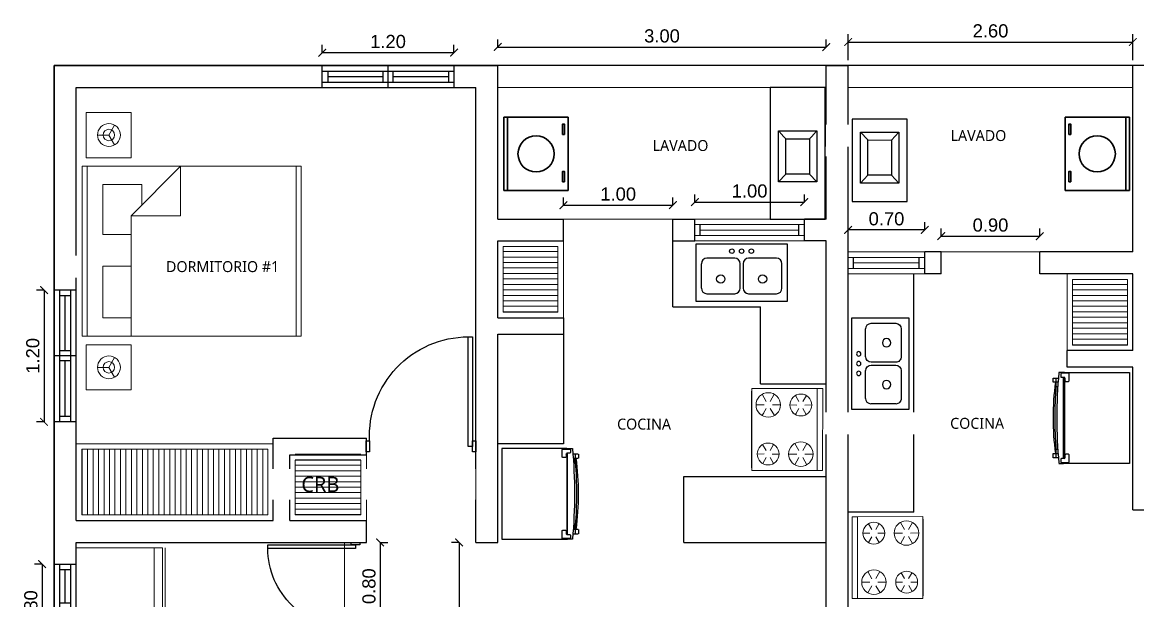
# Model space of a CAD drawing. Header units: feet. Extents: x 317 to 512, y -141 to 162.
# Drawn here: x 369.9 to 380.09, y 23.16 to 28.44 of the extents above; entities that cross this region are included whole.
import ezdxf

# ---------------------------------------------------------------- set-up
doc = ezdxf.new("R2010")
doc.units = ezdxf.units.FT
doc.header["$MEASUREMENT"] = 0
for name, color, linetype in [('00-LOSA', 51, 'Continuous'), ('COCINA', 2, 'Continuous'), ('PERT-VENT', 8, 'Continuous'), ('puertas', 7, 'Continuous')]:
    doc.layers.add(name, color=color, linetype=linetype)
for name, color, linetype, lineweight in [('A-GENM', 8, 'Continuous', 9), ('A-WALL', 7, 'Continuous', 25), ('closet', 8, 'Continuous', 5), ('FURN', 2, 'Continuous', 30), ('muebles', 2, 'Continuous', 5), ('P-SANR-FIXT', 2, 'Continuous', 9), ('TXT', 2, 'Continuous', 9)]:
    doc.layers.add(name, color=color, linetype=linetype, lineweight=lineweight)
doc.styles.add('ads', font='trebuc.ttf', dxfattribs={"height": 0.14})
doc.styles.get("Standard").update_dxf_attribs({"font": 'arial.ttf'})
doc.dimstyles.new('KEILY', dxfattribs={"dimtxt": 0.12, "dimasz": 0.07, "dimexe": 0.07, "dimexo": 0.25, "dimgap": 0.04, "dimtad": 1, "dimzin": 1, "dimdsep": 46, "dimtxsty": 'Standard', "dimblk": 'ARCHTICK', "dimcen": 2.5, "dimclrd": 256, "dimclre": 256, "dimclrt": 7, "dimazin": 0, "dimtfac": 1, "dimtix": 1, "dimtmove": 2, "dimatfit": 1, "dimfxl": 0.35, "dimfxlon": 1, "dimtolj": 1, "dimtzin": 1, "dimarcsym": 0})

# ---------------------------------------------------------------- blocks, each defined once
blk = doc.blocks.new('A$C2C3967B4')
at = {"layer": 'COCINA'}
for p, q in [((0.838, 0.52), (0, 0.52)), ((0, 0.52), (0, 0)), ((0.838, 0), (0.838, 0.52)), ((0.051, 0.342), (0.051, 0.119)), ((0.356, 0.393), (0.102, 0.393)), ((0.406, 0.119), (0.406, 0.342)), ((0.432, 0.342), (0.432, 0.119)), ((0.737, 0.393), (0.483, 0.393)), ((0.787, 0.119), (0.787, 0.342)), ((0.102, 0.068), (0.356, 0.068)), ((0.483, 0.068), (0.737, 0.068)), ((0, 0), (0.838, 0))]:
    blk.add_line(p, q, dxfattribs=at)
for centre, radius in [((0.33, 0.456), 0.0201), ((0.419, 0.456), 0.0201), ((0.508, 0.456), 0.0201), ((0.229, 0.202), 0.0381), ((0.61, 0.202), 0.0381)]:
    blk.add_circle(centre, radius, dxfattribs=at)
for centre, start, end in [((0.102, 0.342), 90, 180), ((0.356, 0.342), 0, 90), ((0.483, 0.342), 90, 180), ((0.737, 0.342), 0, 90), ((0.102, 0.119), 180, 270), ((0.356, 0.119), 270, 0), ((0.483, 0.119), 180, 270), ((0.737, 0.119), 270, 0)]:
    blk.add_arc(centre, 0.0508, start, end, dxfattribs=at)
blk = doc.blocks.new('A$C285A50AC')
at = {"layer": 'muebles'}
for p, q in [((0.001, 0.69, -0.889), (0, 0.029, -0.889)), ((0.001, 0.69), (0.001, 0.639)), ((0.763, 0.688), (0.001, 0.69)), ((0.763, 0.688, -0.889), (0.001, 0.69, -0.889)), ((0.001, 0.639), (0.763, 0.637)), ((0.762, 0.028, -0.889), (0.763, 0.688, -0.889)), ((0.763, 0.637), (0.763, 0.688)), ((0.12, 0.505, 0.003), (0.054, 0.543, 0.003)), ((0.153, 0.524, 0.003), (0.153, 0.6, 0.003)), ((0.186, 0.505, 0.003), (0.252, 0.543, 0.003)), ((0.577, 0.504, 0.003), (0.523, 0.536, 0.003)), ((0.61, 0.523, 0.003), (0.611, 0.587, 0.003)), ((0.643, 0.504, 0.003), (0.698, 0.536, 0.003)), ((0.12, 0.467, 0.003), (0.054, 0.429, 0.003)), ((0.153, 0.448, 0.003), (0.153, 0.372, 0.003)), ((0.186, 0.467, 0.003), (0.252, 0.429, 0.003)), ((0.577, 0.466, 0.003), (0.522, 0.435, 0.003)), ((0.61, 0.447, 0.003), (0.61, 0.384, 0.003)), ((0.643, 0.466, 0.003), (0.698, 0.434, 0.003)), ((0.12, 0.2, 0.003), (0.065, 0.232, 0.003)), ((0.153, 0.219, 0.003), (0.153, 0.283, 0.003)), ((0.186, 0.2, 0.003), (0.241, 0.232, 0.003)), ((0.577, 0.2, 0.003), (0.511, 0.238, 0.003)), ((0.61, 0.219, 0.003), (0.61, 0.295, 0.003)), ((0.643, 0.199, 0.003), (0.709, 0.237, 0.003)), ((0.12, 0.162, 0.003), (0.065, 0.131, 0.003)), ((0.153, 0.143, 0.003), (0.152, 0.08, 0.003)), ((0.186, 0.162, 0.003), (0.241, 0.13, 0.003)), ((0.577, 0.162, 0.003), (0.511, 0.124, 0.003)), ((0.61, 0.142, 0.003), (0.61, 0.066, 0.003)), ((0.643, 0.161, 0.003), (0.709, 0.123, 0.003)), ((0, 0.029, -0.889), (0.762, 0.028, -0.889))]:
    blk.add_line(p, q, dxfattribs=at)
at = {"layer": 'muebles', "extrusion": (-0.001805, -0.999998, 0)}
for p, q in [((0.063, 0.027, -0.622), (0.698, 0.025, -0.622)), ((0.063, 0.027, -0.102), (0.698, 0.025, -0.102))]:
    blk.add_line(p, q, dxfattribs=at)
at = {"layer": 'muebles'}
for centre, radius in [((0.153, 0.486, 0.003), 0.114), ((0.61, 0.485, 0.003), 0.102), ((0.153, 0.181, 0.003), 0.102), ((0.61, 0.181, 0.003), 0.114)]:
    blk.add_circle(centre, radius, dxfattribs=at)
at = {"layer": 'muebles', "extrusion": (-0.001805, -0.999998, 0)}
for centre in [(0.089, -0.038, -0.027), (0.216, -0.038, -0.027), (0.381, -0.038, -0.027), (0.546, -0.038, -0.027), (0.673, -0.038, -0.027)]:
    blk.add_circle(centre, 0.0254, dxfattribs=at)
at = {"layer": 'muebles'}
for points in [[(0, 0.029), (0.001, 0.639), (0.763, 0.637), (0.762, 0.028)], [(0.001, 0.69, 0.254), (0.001, 0.639, 0.254), (0.763, 0.637, 0.254), (0.763, 0.688, 0.254)], [(0.025, 0.027, -0.076), (0.025, 0.027, -0.533), (0.737, 0.025, -0.533), (0.737, 0.025, -0.076)], [(0.025, 0.027, -0.597), (0.025, 0.027, -0.851), (0.737, 0.025, -0.851), (0.737, 0.025, -0.597)]]:
    blk.add_3dface(points, dxfattribs=at)
blk = doc.blocks.new('A$C007B5363')
at = {"layer": 'COCINA'}
for p, q in [((0, 0.829), (0.594, 0.829)), ((0, 0), (0, 0.829)), ((0.551, 0.816), (0.551, 0.752)), ((0.621, 0.822), (0.557, 0.822)), ((0.594, 0.829), (0.601, 0.829)), ((0.594, 0.822), (0.594, 0.829)), ((0.601, 0.829), (0.601, 0.822)), ((0.645, 0.829), (0.601, 0.829)), ((0.627, 0.791), (0.627, 0.816)), ((0.557, 0.746), (0.582, 0.746)), ((0.589, 0.752), (0.589, 0.778)), ((0.594, 0.045), (0.594, 0.784)), ((0.595, 0.784), (0.621, 0.784)), ((0.601, 0.784), (0.601, 0.044)), ((0.649, 0.778), (0.671, 0.778)), ((0.671, 0.74), (0.651, 0.74)), ((0.671, 0.778), (0.698, 0.778)), ((0.671, 0.74), (0.671, 0.778)), ((0.671, 0.74), (0.671, 0.778)), ((0.698, 0.74), (0.671, 0.74)), ((0.671, 0.74), (0.671, 0.702)), ((0.671, 0.702), (0.671, 0.74)), ((0.699, 0.74), (0.699, 0.778)), ((0.654, 0.702), (0.671, 0.702)), ((0.671, 0.127), (0.654, 0.127)), ((0.671, 0.127), (0.671, 0.089)), ((0.671, 0.089), (0.671, 0.127)), ((0.594, 0), (0, 0)), ((0.551, 0.076), (0.551, 0.013)), ((0.582, 0.083), (0.557, 0.083)), ((0.557, 0.006), (0.621, 0.006)), ((0.589, 0.051), (0.589, 0.076)), ((0.594, 0), (0.594, 0.006)), ((0.594, 0), (0.601, 0)), ((0.621, 0.044), (0.595, 0.044)), ((0.601, 0.006), (0.601, 0)), ((0.601, 0), (0.645, 0)), ((0.627, 0.013), (0.627, 0.038)), ((0.671, 0.051), (0.649, 0.051)), ((0.651, 0.089), (0.671, 0.089)), ((0.671, 0.089), (0.698, 0.089)), ((0.671, 0.051), (0.671, 0.089)), ((0.671, 0.051), (0.671, 0.089)), ((0.698, 0.051), (0.671, 0.051)), ((0.699, 0.051), (0.699, 0.089))]:
    blk.add_line(p, q, dxfattribs=at)
for centre, radius, start, end in [((0.557, 0.816), 0.00635, 90, 180), ((0.621, 0.816), 0.00635, 360, 90), ((-3.851, 0.414), 4.515, 354.7351, 5.2649), ((0.557, 0.752), 0.00635, 180, 270), ((0.582, 0.752), 0.00635, 270, 360), ((0.595, 0.778), 0.00635, 90, 180), ((0.621, 0.791), 0.00635, 270, 360), ((-1.675, 0.414), 2.373, 352.1151, 7.8849), ((-3.079, 0.414), 3.761, 355.6182, 4.3818), ((0.557, 0.076), 0.00635, 90, 180), ((0.557, 0.013), 0.00635, 180, 270), ((0.582, 0.076), 0.00635, 360, 90), ((0.595, 0.051), 0.00635, 180, 270), ((0.621, 0.038), 0.00635, 360, 90), ((0.621, 0.013), 0.00635, 270, 360)]:
    blk.add_arc(centre, radius, start, end, dxfattribs=at)
blk = doc.blocks.new('A$C3D6C2CD6')
at = {"layer": 'P-SANR-FIXT'}
for p, q in [((0, 1.55), (0.787, 1.55)), ((0, 0.102), (0, 1.55)), ((0.711, 1.55), (0.711, 0.102)), ((0.787, 0), (0.787, 1.55)), ((0.813, 1.55), (0.813, 0)), ((0.324, 0.227), (0.324, 0.317)), ((0.333, 0.317), (0.333, 0.227)), ((0.351, 0.227), (0.351, 0.317)), ((0.36, 0.317), (0.36, 0.227)), ((0.378, 0.227), (0.378, 0.317)), ((0.387, 0.317), (0.387, 0.227)), ((0.711, 0.102), (0, 0.102)), ((0, 0), (0.787, 0)), ((0.124, 0), (0.787, 0)), ((0.813, 0), (0.787, 0)), ((0.813, 0), (0.787, 0))]:
    blk.add_line(p, q, dxfattribs=at)
for centre, radius, start, end in [((0.356, 0.272), 0.0635, 90, 270), ((0.356, 0.272), 0.0635, 90, 270), ((0.328, 0.317), 0.00444, 360, 180), ((0.356, 0.317), 0.00444, 360, 180), ((0.356, 0.272), 0.0635, 270, 90), ((0.356, 0.272), 0.0635, 270, 90), ((0.383, 0.317), 0.00444, 360, 180), ((0.328, 0.227), 0.00444, 180, 360), ((0.356, 0.227), 0.00444, 180, 360), ((0.383, 0.227), 0.00444, 180, 360)]:
    blk.add_arc(centre, radius, start, end, dxfattribs=at)
blk = doc.blocks.new('A$C4D292AF4')
at = {"layer": 'puertas'}
for points in [[(0.03, 0.05), (0.07, 0.05), (0.07, 1.05), (0.03, 1.05)], [(0, 0), (0.03, 0), (0.03, 0.1), (0, 0.1)], [(0.97, 0), (1, 0), (1, 0.1), (0.97, 0.1)]]:
    blk.add_lwpolyline(points, close=True, dxfattribs=at)
blk.add_arc((0.068, 0.147), 0.903, 357.0481, 89.8556, dxfattribs=at)
blk = doc.blocks.new('A$C26A1068B')
at = {"layer": 'muebles'}
for p, q in [((0.45, 2.531, 224.56), (0.038, 2.531, 224.56)), ((0.038, 2.119, 224.56), (0.038, 2.531, 224.56)), ((0.45, 2.119, 224.56), (0.45, 2.531, 224.56)), ((0.246, 2.326, 224.56), (0.298, 2.416, 224.56)), ((0.246, 2.326, 224.56), (0.141, 2.326, 224.56)), ((0.246, 2.326, 224.56), (0.298, 2.235, 224.56)), ((2.003, 2.041, 224.56), (0, 2.041, 224.56)), ((0, 2.041, 224.56), (0, 0.491, 224.56)), ((0.45, 2.119, 224.56), (0.038, 2.119, 224.56)), ((0.047, 0.491, 224.56), (0.047, 2.041, 224.56)), ((0.45, 1.59, 224.56), (0.901, 2.041, 224.56)), ((0.901, 2.041, 224.56), (0.901, 1.59, 224.56)), ((1.956, 2.041, 224.56), (1.956, 0.491, 224.56)), ((2.003, 0.491, 224.56), (2.003, 2.041, 224.56)), ((0.545, 1.875, 224.56), (0.19, 1.875, 224.56)), ((0.19, 1.875, 224.56), (0.19, 1.417, 224.56)), ((0.545, 1.685, 224.56), (0.545, 1.875, 224.56)), ((0.901, 1.59, 224.56), (0.45, 1.59, 224.56)), ((0.45, 0.491, 224.56), (0.45, 1.59, 224.56)), ((0.19, 1.417, 224.56), (0.45, 1.417, 224.56)), ((0.19, 1.13, 224.56), (0.19, 0.657, 224.56)), ((0.45, 1.13, 224.56), (0.19, 1.13, 224.56)), ((0.19, 0.657, 224.56), (0.45, 0.657, 224.56)), ((0, 0.491, 224.56), (2.003, 0.491, 224.56)), ((0.45, 0.412, 224.56), (0.038, 0.412, 224.56)), ((0.038, 0.412, 224.56), (0.038, 0, 224.56)), ((0.45, 0.412, 224.56), (0.45, 0, 224.56)), ((0.246, 0.206, 224.56), (0.141, 0.206, 224.56)), ((0.246, 0.206, 224.56), (0.298, 0.296, 224.56)), ((0.246, 0.206, 224.56), (0.298, 0.115, 224.56)), ((0.45, 0, 224.56), (0.038, 0, 224.56))]:
    blk.add_line(p, q, dxfattribs=at)
for centre, major_axis in [((0.246, 2.326, 224.56), (-0.074, -0.074)), ((0.246, 0.206, 224.56), (-0.037, 0.037))]:
    blk.add_ellipse(centre, major_axis=major_axis, ratio=1, dxfattribs=at)
at = {"layer": 'muebles', "extrusion": (0, 0, -1)}
for centre, major_axis in [((0.246, 2.326, 224.56), (-0.037, -0.037)), ((0.246, 0.206, 224.56), (-0.074, 0.074))]:
    blk.add_ellipse(centre, major_axis=major_axis, ratio=1, dxfattribs=at)
blk = doc.blocks.new('A$C01EB0BB3')
at = {"layer": 'FURN'}
for p, q in [((0, 0, 224.5603), (0, 0.6096, 224.5603)), ((0, 0.6096, 224.5603), (0.5334, 0.6096, 224.5603)), ((0.5034, 0.6096, 224.5603), (0.5034, 0, 224.5603)), ((0.5334, 0.6096, 224.5603), (0.5334, 0, 224.5603)), ((0.5334, 0, 224.5603), (0, 0, 224.5603))]:
    blk.add_line(p, q, dxfattribs=at)
at = {"layer": 'FURN', "ltscale": 0.02, "elevation": 224.5603}
for points in [[(0.047, 0.5357), (0.047, 0.4496), (0.0315, 0.4496), (0.0315, 0.5357)], [(0.047, 0.1432), (0.047, 0.0572), (0.0315, 0.0572), (0.0315, 0.1432)]]:
    blk.add_lwpolyline(points, close=True, dxfattribs=at)
at = {"layer": 'FURN', "ltscale": 0.02}
blk.add_circle((0.2667, 0.3048, 224.5603), 0.15, dxfattribs=at)
blk = doc.blocks.new('A$C153C7E87')
at = {"layer": 'COCINA'}
for p, q in [((0.076, 0.804), (0.143, 0.731)), ((0.427, 0.804), (0.36, 0.731)), ((0.143, 0.411), (0.076, 0.339)), ((0.36, 0.411), (0.427, 0.339))]:
    blk.add_line(p, q, dxfattribs=at)
at = {"layer": 'COCINA', "extrusion": (1.60732e-15, -2.48059e-15, -1)}
for points in [[(-0.502, 1.2), (0, 1.2), (0, 0), (-0.502, 0)], [(-0.427, 0.339), (-0.076, 0.339), (-0.076, 0.804), (-0.427, 0.804)], [(-0.36, 0.411), (-0.143, 0.411), (-0.143, 0.731), (-0.36, 0.731)]]:
    blk.add_lwpolyline(points, close=True, dxfattribs=at)
blk = doc.blocks.new('A$C72735B25')
at = {"layer": 'PERT-VENT', "extrusion": (-1.27878e-17, -1.31713e-15, -1)}
for p, q in [((0, 0), (0, 1.203)), ((0.05, 0), (0.05, 1.203)), ((0.1, 0.648), (0.1, 1.149)), ((0.15, 0), (0.15, 1.203)), ((0.2, 0), (0.2, 1.203)), ((0.15, 0.648), (0.05, 0.648)), ((0.2, 0.602), (0, 0.602)), ((0.15, 0.555), (0.05, 0.555)), ((0.1, 0.05), (0.1, 0.555)), ((0.05, 0.05), (0.15, 0.05))]:
    blk.add_line(p, q, dxfattribs=at)
at = {"layer": 'PERT-VENT', "extrusion": (-1.27878e-17, 1.31713e-15, -1)}
blk.add_line((0.05, 1.153), (0.15, 1.153), dxfattribs=at)
blk = doc.blocks.new('A$C4D6C175D')
at = {"layer": 'PERT-VENT', "extrusion": (-1.27878e-17, -1.31713e-15, -1)}
for p, q in [((0, 0), (0, 0.803)), ((0.05, 0), (0.05, 0.803)), ((0.1, 0.448), (0.1, 0.749)), ((0.15, 0), (0.15, 0.803)), ((0.2, 0), (0.2, 0.803)), ((0.15, 0.448), (0.05, 0.448)), ((0.2, 0.402), (0, 0.402)), ((0.15, 0.355), (0.05, 0.355)), ((0.1, 0.05), (0.1, 0.355)), ((0.05, 0.05), (0.15, 0.05))]:
    blk.add_line(p, q, dxfattribs=at)
at = {"layer": 'PERT-VENT', "extrusion": (-1.27878e-17, 1.31713e-15, -1)}
blk.add_line((0.05, 0.753), (0.15, 0.753), dxfattribs=at)
blk = doc.blocks.new('A$C07320120')
at = {"layer": 'closet'}
h = blk.add_hatch(dxfattribs=at)
h.set_pattern_fill('ANSI31', color=256, scale=0.4, angle=315, style=0)
h.set_pattern_definition([(0, (4.1, 10.15), (2e-17, 0.05), [])])
h.paths.add_polyline_path([(4.1, 10.15), (4.6, 10.15), (4.6, 10.75), (4.1, 10.75)])
h = blk.add_hatch(dxfattribs=at)
h.set_pattern_fill('ANSI31', color=256, scale=0.4, angle=315, style=0)
h.set_pattern_definition([(0, (9.3, 9.85006), (2e-17, 0.05), [])])
h.paths.add_polyline_path([(9.3, 9.85), (9.8, 9.85), (9.8, 10.45), (9.3, 10.45)])
at = {"layer": 'A-GENM'}
for p, q in [((4.05, 12.4), (7.05, 12.4)), ((7.25, 12.4), (7.25, 12.4)), ((9.85, 12.4), (7.25, 12.4)), ((4.05, 12.2), (7.05, 12.2)), ((9.85, 12.2), (7.25, 12.2)), ((9.85, 8.348), (9.85, 8.348))]:
    blk.add_line(p, q, dxfattribs=at)
at = {"layer": 'A-WALL'}
for p, q in [((0, 12.4), (2.447, 12.4)), ((0, 10.353), (0, 12.4)), ((0, 12.4), (2.447, 12.4)), ((3.65, 12.4), (4.05, 12.4)), ((4.05, 11), (4.05, 12.4)), ((7.05, 11), (7.05, 12.4)), ((7.05, 12.4), (7.25, 12.4)), ((7.25, 6.9), (7.25, 12.4)), ((11.447, 12.4), (9.85, 12.4)), ((9.85, 10.7), (9.85, 12.4)), ((0.2, 10.353), (0.2, 12.2)), ((0.2, 12.2), (2.447, 12.2)), ((3.65, 12.2), (3.85, 12.2)), ((3.85, 8.05), (3.85, 12.2)), ((4.05, 11), (4.65, 11)), ((4.65, 10.8), (4.65, 11)), ((5.65, 10.8), (5.65, 11)), ((5.65, 11), (5.85, 11)), ((5.85, 10.8), (5.85, 11)), ((6.85, 10.8), (6.85, 11)), ((7.05, 11), (6.85, 11)), ((4.05, 10.8), (4.65, 10.8)), ((4.05, 10.1), (4.05, 10.8)), ((5.65, 10.8), (5.85, 10.8)), ((7.05, 10.8), (6.85, 10.8)), ((7.05, 3.3), (7.05, 10.8)), ((7.95, 10.5), (7.95, 10.7)), ((8.1, 10.7), (7.95, 10.7)), ((8.1, 10.5), (8.1, 10.7)), ((9.85, 10.7), (9, 10.7)), ((9, 10.5), (9, 10.7)), ((8.1, 10.5), (7.95, 10.5)), ((9.85, 10.5), (9, 10.5)), ((9.85, 9.8), (9.85, 10.5)), ((4.05, 10.1), (4.65, 10.1)), ((4.65, 10.1), (4.65, 9.95)), ((4.05, 9.95), (4.65, 9.95)), ((9.85, 9.8), (9.25, 9.8)), ((9.25, 9.65), (9.25, 9.8)), ((9.85, 9.65), (9.25, 9.65)), ((9.85, 8.348), (9.85, 9.65)), ((0, 7.852), (0, 9.15)), ((0.2, 8.25), (0.2, 9.15)), ((2, 8.25), (2, 9)), ((2, 9), (2.85, 9)), ((2.85, 8.85), (2.85, 9)), ((2.15, 8.25), (2.15, 8.85)), ((2.15, 8.85), (2.85, 8.85)), ((9.85, 8.348), (12.05, 8.348)), ((0.2, 8.25), (2, 8.25)), ((2.15, 8.25), (2.85, 8.25)), ((2.85, 8.05), (2.85, 8.25)), ((0.2, 7.852), (0.2, 8.05)), ((0.2, 8.05), (2.85, 8.05)), ((3.85, 8.05), (4.05, 8.05))]:
    blk.add_line(p, q, dxfattribs=at)
at = {"layer": 'A-WALL', "extrusion": (-6.28888e-16, -1.94037e-15, -1)}
for p, q in [((2.447, 12.2), (2.447, 12.4)), ((3.65, 12.4), (3.65, 12.2))]:
    blk.add_line(p, q, dxfattribs=at)
at = {"layer": 'A-WALL', "extrusion": (-1.27878e-17, -1.31713e-15, -1)}
for p, q in [((0, 10.353), (0.2, 10.353)), ((0.2, 9.15), (0, 9.15)), ((0, 7.852), (0.2, 7.852))]:
    blk.add_line(p, q, dxfattribs=at)
at = {"layer": 'closet'}
for p, q in [((4.65, 11), (5.65, 11)), ((4.65, 10.8), (4.65, 10.1)), ((8.1, 10.7), (9, 10.7)), ((9.25, 9.8), (9.25, 10.5)), ((0.2, 8.95), (2, 8.95)), ((2.85, 8.25), (2.85, 8.85)), ((2.65, 7.25), (2.65, 8.05))]:
    blk.add_line(p, q, dxfattribs=at)
for points in [[(4.1, 10.15), (4.6, 10.15), (4.6, 10.75), (4.1, 10.75)], [(9.3, 9.85), (9.8, 9.85), (9.8, 10.45), (9.3, 10.45)]]:
    blk.add_lwpolyline(points, close=True, dxfattribs=at)
at = {"layer": 'COCINA'}
for p, q in [((7.429, 11.402), (7.362, 11.329)), ((7.645, 11.402), (7.712, 11.329)), ((5.65, 10.2), (5.65, 10.8)), ((7.85, 8.324), (7.85, 10.5)), ((5.65, 10.2), (6.45, 10.2)), ((6.45, 9.496), (6.45, 10.2)), ((6.45, 9.496), (7.05, 9.496)), ((4.65, 8.95), (4.05, 8.95)), ((5.75, 8.05), (5.75, 8.65)), ((5.75, 8.65), (7.05, 8.65)), ((7.85, 8.324), (7.25, 8.324)), ((5.75, 8.05), (7.05, 8.05))]:
    blk.add_line(p, q, dxfattribs=at)
at = {"layer": 'PERT-VENT', "lineweight": 15}
for p, q in [((5.85, 11), (6.85, 11)), ((5.85, 10.95), (6.85, 10.95)), ((5.9, 10.9), (6.8, 10.9)), ((5.85, 10.85), (6.85, 10.85)), ((5.85, 10.8), (6.85, 10.8)), ((7.95, 10.7), (7.25, 10.7)), ((7.95, 10.65), (7.25, 10.65)), ((7.9, 10.6), (7.3, 10.6)), ((7.95, 10.55), (7.25, 10.55)), ((7.95, 10.5), (7.25, 10.5))]:
    blk.add_line(p, q, dxfattribs=at)
at = {"layer": 'PERT-VENT'}
for p, q in [((5.9, 10.85), (5.9, 10.95)), ((6.8, 10.85), (6.8, 10.95)), ((7.3, 10.55), (7.3, 10.65)), ((7.9, 10.55), (7.9, 10.65))]:
    blk.add_line(p, q, dxfattribs=at)
at = {"rotation": 270}
blk.add_blockref('A$C72735B25', (2.447, 12.4), dxfattribs=at)
at = {"extrusion": (3.56775e-15, 5.02252e-16, -1), "xscale": -1}
blk.add_blockref('A$C2C3967B4', (-5.858, 10.251), dxfattribs=at)
for name, p in [('A$C72735B25', (0, 9.15)), ('A$C3D6C2CD6', (0.2, 6.45)), ('A$C4D6C175D', (0, 7.048))]:
    blk.add_blockref(name, p)
at = {"extrusion": (1.60776e-15, -2.47805e-15, -1), "xscale": -0.9799999999999965, "yscale": 0.9799999999999898, "zscale": 0.9799999999999965, "rotation": 269.8075498061957}
blk.add_blockref('A$C285A50AC', (-7.962, 7.538), dxfattribs=at)
at = {"layer": 'COCINA', "extrusion": (-1.63751e-15, -2.48074e-15, -1), "rotation": 180.0000000000032}
blk.add_blockref('A$C007B5363', (-4.087, 8.907), dxfattribs=at)
at = {"layer": 'puertas', "extrusion": (-6.28888e-16, -1.94037e-15, -1), "xscale": 1.000288939019299, "yscale": 1.000288939019299, "zscale": 1.000288939019299}
blk.add_blockref('A$C4D292AF4', (-3.85, 8.875), dxfattribs=at)
at = {"layer": 'puertas', "extrusion": (1.94037e-15, -6.28888e-16, -1), "xscale": 0.8002311512154279, "yscale": 0.8002311512154279, "zscale": 0.8002311512154279, "rotation": 270}
blk.add_blockref('A$C4D292AF4', (-2.79, 8.05), dxfattribs=at)
at = {"layer": 'TXT', "insert": (5.386, 9.179), "char_height": 0.1, "width": 2.688, "attachment_point": 2, "style": 'ads', "bg_fill": 2}
blk.add_mtext('COCINA', dxfattribs=at)
at = {"layer": 'A-WALL'}
blk.add_line((4.05, 8.05), (4.05, 9.95), dxfattribs=at)
at = {"layer": 'COCINA'}
blk.add_line((4.65, 9.95), (4.65, 8.95), dxfattribs=at)
at = {"layer": 'TXT', "width": 2.688, "attachment_point": 2, "style": 'ads', "bg_fill": 2}
for s, insert, char_height in [('LAVADO', (5.719, 11.721), 0.1), ('DORMITORIO #1', (1.537, 10.616), 0.1), ('COCINA', (8.428, 9.186), 0.1), ('CRB', (2.43, 8.649), 0.14)]:
    blk.add_mtext(s, dxfattribs=dict(at, insert=insert, char_height=char_height))
at = {"layer": 'closet'}
h = blk.add_hatch(dxfattribs=at)
h.set_pattern_fill('ANSI31', color=256, scale=0.4, angle=45, style=0)
h.set_pattern_definition([(90, (0.25, 5.6), (-0.05, 7e-18), [])])
h.paths.add_polyline_path([(0.25, 8.3), (1.95, 8.3), (1.95, 8.9), (0.25, 8.9)])
h = blk.add_hatch(dxfattribs=at)
h.set_pattern_fill('ANSI31', color=256, scale=0.4, angle=315, style=0)
h.set_pattern_definition([(0, (2.2, 8.3), (2e-17, 0.05), [])])
h.paths.add_polyline_path([(2.2, 8.3), (2.8, 8.3), (2.8, 8.9), (2.2, 8.9)])
for points in [[(0.25, 8.3), (1.95, 8.3), (1.95, 8.9), (0.25, 8.9)], [(2.2, 8.3), (2.8, 8.3), (2.8, 8.8), (2.2, 8.8)]]:
    blk.add_lwpolyline(points, close=True, dxfattribs=at)
blk.add_blockref('A$C26A1068B', (0.253, 9.441))
at = {"xscale": 1.099999999999994, "yscale": 1.099999999999994, "zscale": 1.099999999999994, "rotation": 180}
blk.add_blockref('A$C01EB0BB3', (4.693, 11.93, -22.456), dxfattribs=at)
at = {"extrusion": (-5.52346e-16, -3.5682e-15, -1), "rotation": 270.0000000000065}
blk.add_blockref('A$C2C3967B4', (-7.803, 10.1), dxfattribs=at)
at = {"extrusion": (-1.65786e-15, -2.47805e-15, -1), "xscale": 0.9799999999999969, "yscale": 0.9799999999999969, "zscale": 0.9799999999999969, "rotation": 90.19245019381091}
blk.add_blockref('A$C285A50AC', (-6.341, 8.707), dxfattribs=at)
at = {"layer": 'COCINA', "extrusion": (1.58742e-15, -2.48023e-15, -1), "xscale": -1, "rotation": 179.9999999999935}
blk.add_blockref('A$C007B5363', (-9.819, 9.6), dxfattribs=at)
at = {"layer": 'TXT', "insert": (8.44, 11.812), "char_height": 0.1, "width": 2.688, "attachment_point": 2, "style": 'ads', "bg_fill": 2}
blk.add_mtext('LAVADO', dxfattribs=at)
at = {"layer": 'COCINA'}
for p, q in [((7.362, 11.794), (7.429, 11.722)), ((7.712, 11.794), (7.645, 11.721))]:
    blk.add_line(p, q, dxfattribs=at)
at = {"layer": 'COCINA', "extrusion": (1.6068e-15, -2.48092e-15, -1)}
for points in [[(-7.788, 11.911), (-7.286, 11.911), (-7.286, 11.161), (-7.788, 11.161)], [(-7.712, 11.329), (-7.362, 11.329), (-7.362, 11.794), (-7.712, 11.794)], [(-7.645, 11.402), (-7.429, 11.402), (-7.429, 11.722), (-7.645, 11.721)]]:
    blk.add_lwpolyline(points, close=True, dxfattribs=at)
at = {"xscale": -1.100000000000023, "yscale": 1.099999999999994, "zscale": 1.100000000000001, "rotation": 180}
blk.add_blockref('A$C01EB0BB3', (9.232, 11.93, -22.456), dxfattribs=at)
at = {"layer": 'FURN'}
blk.add_blockref('A$C153C7E87', (6.538, 11), dxfattribs=at)
blk = doc.blocks.new('_ArchTick')
at = {"color": 0, "linetype": 'ByBlock', "const_width": 0.15}
blk.add_lwpolyline([(-0.5, -0.5), (0.5, 0.5)], dxfattribs=at)
blk = doc.blocks.new('*D464')
at = {"lineweight": -2, "transparency": 16777216}
for p, q in [((370.084, 23.498), (370.014, 23.498)), ((370.084, 23.498), (370.084, 22.695)), ((370.084, 22.695), (370.014, 22.695))]:
    blk.add_line(p, q, dxfattribs=at)
at = {"layer": 'DEFPOINTS', "color": 0, "transparency": 16777216}
for p in [(370.196, 23.498), (370.084, 22.695), (370.196, 22.695)]:
    blk.add_point(p, dxfattribs=at)
at = {"lineweight": -2, "transparency": 16777216, "xscale": 0.07, "yscale": 0.07, "zscale": 0.07}
for p, rotation in [((370.084, 23.498), 90), ((370.084, 22.695), 270)]:
    blk.add_blockref('_ArchTick', p, dxfattribs=dict(at, rotation=rotation))
at = {"color": 7, "transparency": 16777216, "insert": (369.982, 23.096), "char_height": 0.12, "attachment_point": 5, "rotation": 90}
blk.add_mtext('\\A1;0.80', dxfattribs=at)
blk = doc.blocks.new('*D465')
at = {"lineweight": -2, "transparency": 16777216}
for p, q in [((370.102, 25.999), (370.032, 25.999)), ((370.102, 25.999), (370.102, 24.796)), ((370.102, 24.796), (370.032, 24.796))]:
    blk.add_line(p, q, dxfattribs=at)
at = {"layer": 'DEFPOINTS', "color": 0, "transparency": 16777216}
for p in [(370.196, 25.999), (370.102, 24.796), (370.196, 24.796)]:
    blk.add_point(p, dxfattribs=at)
at = {"lineweight": -2, "transparency": 16777216, "xscale": 0.07, "yscale": 0.07, "zscale": 0.07}
for p, rotation in [((370.102, 25.999), 90), ((370.102, 24.796), 270)]:
    blk.add_blockref('_ArchTick', p, dxfattribs=dict(at, rotation=rotation))
at = {"color": 7, "transparency": 16777216, "insert": (370, 25.398), "char_height": 0.12, "attachment_point": 5, "rotation": 90}
blk.add_mtext('\\A1;1.20', dxfattribs=at)
blk = doc.blocks.new('*D466')
at = {"lineweight": -2, "transparency": 16777216}
for p, q in [((372.643, 28.165), (372.643, 28.235)), ((373.846, 28.165), (373.846, 28.235)), ((372.643, 28.165), (373.846, 28.165))]:
    blk.add_line(p, q, dxfattribs=at)
at = {"layer": 'DEFPOINTS', "color": 0, "transparency": 16777216}
for p in [(373.846, 28.165), (372.643, 28.046), (373.846, 28.046)]:
    blk.add_point(p, dxfattribs=at)
at = {"lineweight": -2, "transparency": 16777216, "xscale": 0.07, "yscale": 0.07, "zscale": 0.07, "rotation": 180}
blk.add_blockref('_ArchTick', (372.643, 28.165), dxfattribs=at)
at = {"lineweight": -2, "transparency": 16777216, "xscale": 0.07, "yscale": 0.07, "zscale": 0.07}
blk.add_blockref('_ArchTick', (373.846, 28.165), dxfattribs=at)
at = {"color": 7, "transparency": 16777216, "insert": (373.244, 28.266), "char_height": 0.12, "attachment_point": 5}
blk.add_mtext('\\A1;1.20', dxfattribs=at)
blk = doc.blocks.new('*D467')
at = {"lineweight": -2, "transparency": 16777216}
for p, q in [((374.246, 28.216), (374.246, 28.286)), ((377.246, 28.216), (377.246, 28.286)), ((374.246, 28.216), (377.246, 28.216))]:
    blk.add_line(p, q, dxfattribs=at)
at = {"layer": 'DEFPOINTS', "color": 0, "transparency": 16777216}
for p in [(377.246, 28.216), (374.246, 28.046), (377.246, 28.046)]:
    blk.add_point(p, dxfattribs=at)
at = {"lineweight": -2, "transparency": 16777216, "xscale": 0.07, "yscale": 0.07, "zscale": 0.07, "rotation": 180}
blk.add_blockref('_ArchTick', (374.246, 28.216), dxfattribs=at)
at = {"lineweight": -2, "transparency": 16777216, "xscale": 0.07, "yscale": 0.07, "zscale": 0.07}
blk.add_blockref('_ArchTick', (377.246, 28.216), dxfattribs=at)
at = {"color": 7, "transparency": 16777216, "insert": (375.746, 28.317), "char_height": 0.12, "attachment_point": 5}
blk.add_mtext('\\A1;3.00', dxfattribs=at)
blk = doc.blocks.new('*D468')
at = {"lineweight": -2, "transparency": 16777216}
for p, q in [((377.446, 28.096), (377.446, 28.332)), ((380.046, 28.096), (380.046, 28.332)), ((377.446, 28.262), (380.046, 28.262))]:
    blk.add_line(p, q, dxfattribs=at)
at = {"layer": 'DEFPOINTS', "color": 0, "transparency": 16777216}
for p in [(380.046, 28.262), (377.446, 27.846), (380.046, 27.846)]:
    blk.add_point(p, dxfattribs=at)
at = {"lineweight": -2, "transparency": 16777216, "xscale": 0.07, "yscale": 0.07, "zscale": 0.07, "rotation": 180}
blk.add_blockref('_ArchTick', (377.446, 28.262), dxfattribs=at)
at = {"lineweight": -2, "transparency": 16777216, "xscale": 0.07, "yscale": 0.07, "zscale": 0.07}
blk.add_blockref('_ArchTick', (380.046, 28.262), dxfattribs=at)
at = {"color": 7, "transparency": 16777216, "insert": (378.746, 28.363), "char_height": 0.12, "attachment_point": 5}
blk.add_mtext('\\A1;2.60', dxfattribs=at)
blk = doc.blocks.new('*D479')
at = {"lineweight": -2, "transparency": 16777216}
for p, q in [((373.892, 23.696), (373.822, 23.696)), ((373.892, 23.696), (373.892, 22.096)), ((373.892, 22.096), (373.822, 22.096))]:
    blk.add_line(p, q, dxfattribs=at)
at = {"layer": 'DEFPOINTS', "color": 0, "transparency": 16777216}
for p in [(374.046, 23.696), (373.892, 22.096), (374.046, 22.096)]:
    blk.add_point(p, dxfattribs=at)
at = {"lineweight": -2, "transparency": 16777216, "xscale": 0.07, "yscale": 0.07, "zscale": 0.07}
for p, rotation in [((373.892, 23.696), 90), ((373.892, 22.096), 270)]:
    blk.add_blockref('_ArchTick', p, dxfattribs=dict(at, rotation=rotation))
at = {"color": 7, "transparency": 16777216, "insert": (373.791, 22.896), "char_height": 0.12, "attachment_point": 5, "rotation": 90}
blk.add_mtext('\\A1;1.60', dxfattribs=at)
blk = doc.blocks.new('*D480')
at = {"lineweight": -2, "transparency": 16777216}
for p, q in [((374.846, 26.773), (374.846, 26.843)), ((375.846, 26.773), (375.846, 26.843)), ((374.846, 26.773), (375.846, 26.773))]:
    blk.add_line(p, q, dxfattribs=at)
at = {"layer": 'DEFPOINTS', "color": 0, "transparency": 16777216}
for p in [(375.846, 26.773), (374.846, 26.646), (375.846, 26.646)]:
    blk.add_point(p, dxfattribs=at)
at = {"lineweight": -2, "transparency": 16777216, "xscale": 0.07, "yscale": 0.07, "zscale": 0.07, "rotation": 180}
blk.add_blockref('_ArchTick', (374.846, 26.773), dxfattribs=at)
at = {"lineweight": -2, "transparency": 16777216, "xscale": 0.07, "yscale": 0.07, "zscale": 0.07}
blk.add_blockref('_ArchTick', (375.846, 26.773), dxfattribs=at)
at = {"color": 7, "transparency": 16777216, "insert": (375.346, 26.874), "char_height": 0.12, "attachment_point": 5}
blk.add_mtext('\\A1;1.00', dxfattribs=at)
blk = doc.blocks.new('*D481')
at = {"lineweight": -2, "transparency": 16777216}
for p, q in [((378.296, 26.49), (378.296, 26.56)), ((378.296, 26.49), (379.196, 26.49)), ((379.196, 26.49), (379.196, 26.56))]:
    blk.add_line(p, q, dxfattribs=at)
at = {"layer": 'DEFPOINTS', "color": 0, "transparency": 16777216}
for p in [(379.196, 26.49), (378.296, 26.346), (379.196, 26.346)]:
    blk.add_point(p, dxfattribs=at)
at = {"lineweight": -2, "transparency": 16777216, "xscale": 0.07, "yscale": 0.07, "zscale": 0.07, "rotation": 180}
blk.add_blockref('_ArchTick', (378.296, 26.49), dxfattribs=at)
at = {"lineweight": -2, "transparency": 16777216, "xscale": 0.07, "yscale": 0.07, "zscale": 0.07}
blk.add_blockref('_ArchTick', (379.196, 26.49), dxfattribs=at)
at = {"color": 7, "transparency": 16777216, "insert": (378.746, 26.591), "char_height": 0.12, "attachment_point": 5}
blk.add_mtext('\\A1;0.90', dxfattribs=at)
blk = doc.blocks.new('*D482')
at = {"lineweight": -2, "transparency": 16777216}
for p, q in [((377.446, 26.547), (377.446, 26.617)), ((378.146, 26.547), (378.146, 26.617)), ((378.146, 26.547), (377.446, 26.547))]:
    blk.add_line(p, q, dxfattribs=at)
at = {"layer": 'DEFPOINTS', "color": 0, "transparency": 16777216}
for p in [(377.446, 26.547), (377.446, 26.346), (378.146, 26.346)]:
    blk.add_point(p, dxfattribs=at)
at = {"lineweight": -2, "transparency": 16777216, "xscale": 0.07, "yscale": 0.07, "zscale": 0.07, "rotation": 180}
blk.add_blockref('_ArchTick', (377.446, 26.547), dxfattribs=at)
at = {"lineweight": -2, "transparency": 16777216, "xscale": 0.07, "yscale": 0.07, "zscale": 0.07}
blk.add_blockref('_ArchTick', (378.146, 26.547), dxfattribs=at)
at = {"color": 7, "transparency": 16777216, "insert": (377.796, 26.648), "char_height": 0.12, "attachment_point": 5}
blk.add_mtext('\\A1;0.70', dxfattribs=at)
blk = doc.blocks.new('*D483')
at = {"lineweight": -2, "transparency": 16777216}
for p, q in [((376.046, 26.801), (376.046, 26.871)), ((376.046, 26.801), (377.046, 26.801)), ((377.046, 26.801), (377.046, 26.871))]:
    blk.add_line(p, q, dxfattribs=at)
at = {"layer": 'DEFPOINTS', "color": 0, "transparency": 16777216}
for p in [(377.046, 26.801), (376.046, 26.646), (377.046, 26.646)]:
    blk.add_point(p, dxfattribs=at)
at = {"lineweight": -2, "transparency": 16777216, "xscale": 0.07, "yscale": 0.07, "zscale": 0.07, "rotation": 180}
blk.add_blockref('_ArchTick', (376.046, 26.801), dxfattribs=at)
at = {"lineweight": -2, "transparency": 16777216, "xscale": 0.07, "yscale": 0.07, "zscale": 0.07}
blk.add_blockref('_ArchTick', (377.046, 26.801), dxfattribs=at)
at = {"color": 7, "transparency": 16777216, "insert": (376.546, 26.902), "char_height": 0.12, "attachment_point": 5}
blk.add_mtext('\\A1;1.00', dxfattribs=at)
blk = doc.blocks.new('*D485')
at = {"lineweight": -2, "transparency": 16777216}
for p, q in [((373.171, 23.696), (373.241, 23.696)), ((373.171, 23.696), (373.171, 22.896)), ((373.171, 22.896), (373.241, 22.896))]:
    blk.add_line(p, q, dxfattribs=at)
at = {"layer": 'DEFPOINTS', "color": 0, "transparency": 16777216}
for p in [(373.046, 23.696), (373.046, 22.896), (373.171, 22.896)]:
    blk.add_point(p, dxfattribs=at)
at = {"lineweight": -2, "transparency": 16777216, "xscale": 0.07, "yscale": 0.07, "zscale": 0.07}
for p, rotation in [((373.171, 23.696), 90), ((373.171, 22.896), 270)]:
    blk.add_blockref('_ArchTick', p, dxfattribs=dict(at, rotation=rotation))
at = {"color": 7, "transparency": 16777216, "insert": (373.07, 23.296), "char_height": 0.12, "attachment_point": 5, "rotation": 90}
blk.add_mtext('\\A1;0.80', dxfattribs=at)

msp = doc.modelspace()

# ---------------------------------------------------------------- block references
msp.add_blockref('A$C07320120', (370.19591, 15.64625))

# ---------------------------------------------------------------- next in the draw order: linework, layer by layer
at = {"layer": '00-LOSA'}
msp.add_lwpolyline([(370.19591, 28.04625), (370.19591, 16.89625), (374.24591, 16.89625), (374.24591, 17.74625), (377.24591, 17.74625), (377.24591, 16.14625), (380.24591, 16.14625), (380.24591, 17.74625), (383.24591, 17.74625), (383.24591, 16.89625), (387.29591, 16.89625), (387.29591, 24.19391), (386.64595, 24.19391), (386.64595, 28.04625)], close=True, dxfattribs=at)

# ---------------------------------------------------------------- next in the draw order: dimensions: what is measured, and where the dimension line sits
for base, p1, p2, picture, middle in [((380.04591, 28.26151), (377.44591, 27.84625), (380.04591, 27.84625), '*D468', (378.74591, 28.36278)), ((373.84591, 28.16477), (372.6427, 28.04625), (373.84591, 28.04625), '*D466', (373.24431, 28.26604)), ((377.24591, 28.21576), (374.24591, 28.04625), (377.24591, 28.04625), '*D467', (375.74591, 28.31707)), ((375.84591, 26.7726), (374.84591, 26.64625), (375.84591, 26.64625), '*D480', (375.34591, 26.87387)), ((377.04591, 26.80085), (376.04591, 26.64625), (377.04591, 26.64625), '*D483', (376.54591, 26.90212)), ((377.44591, 26.54663), (378.14591, 26.34625), (377.44591, 26.34625), '*D482', (377.79591, 26.64789)), ((379.19591, 26.49013), (378.29591, 26.34625), (379.19591, 26.34625), '*D481', (378.74591, 26.5914))]:
    dim = msp.add_linear_dim(base=base, p1=p1, p2=p2, dimstyle='KEILY', override={"dimfxl": 0.3})
    dim.commit()
    dim.dimension.update_dxf_attribs({"geometry": picture, "text_midpoint": middle})
for base, p1, p2, picture, middle in [((370.10168, 24.79625), (370.19591, 25.99945), (370.19591, 24.79625), '*D465', (370.00041, 25.39785)), ((373.17083, 22.89625), (373.04591, 23.69625), (373.04591, 22.89625), '*D485', (373.06956, 23.29625)), ((373.89234, 22.09625), (374.04591, 23.69625), (374.04591, 22.09625), '*D479', (373.79107, 22.89625)), ((370.08377, 22.69465), (370.19591, 23.49785), (370.19591, 22.69465), '*D464', (369.9825, 23.09625))]:
    dim = msp.add_linear_dim(base=base, p1=p1, p2=p2, angle=90, dimstyle='KEILY', override={"dimfxl": 0.3})
    dim.commit()
    dim.dimension.update_dxf_attribs({"geometry": picture, "text_midpoint": middle})

doc.saveas('drawing.dxf')
